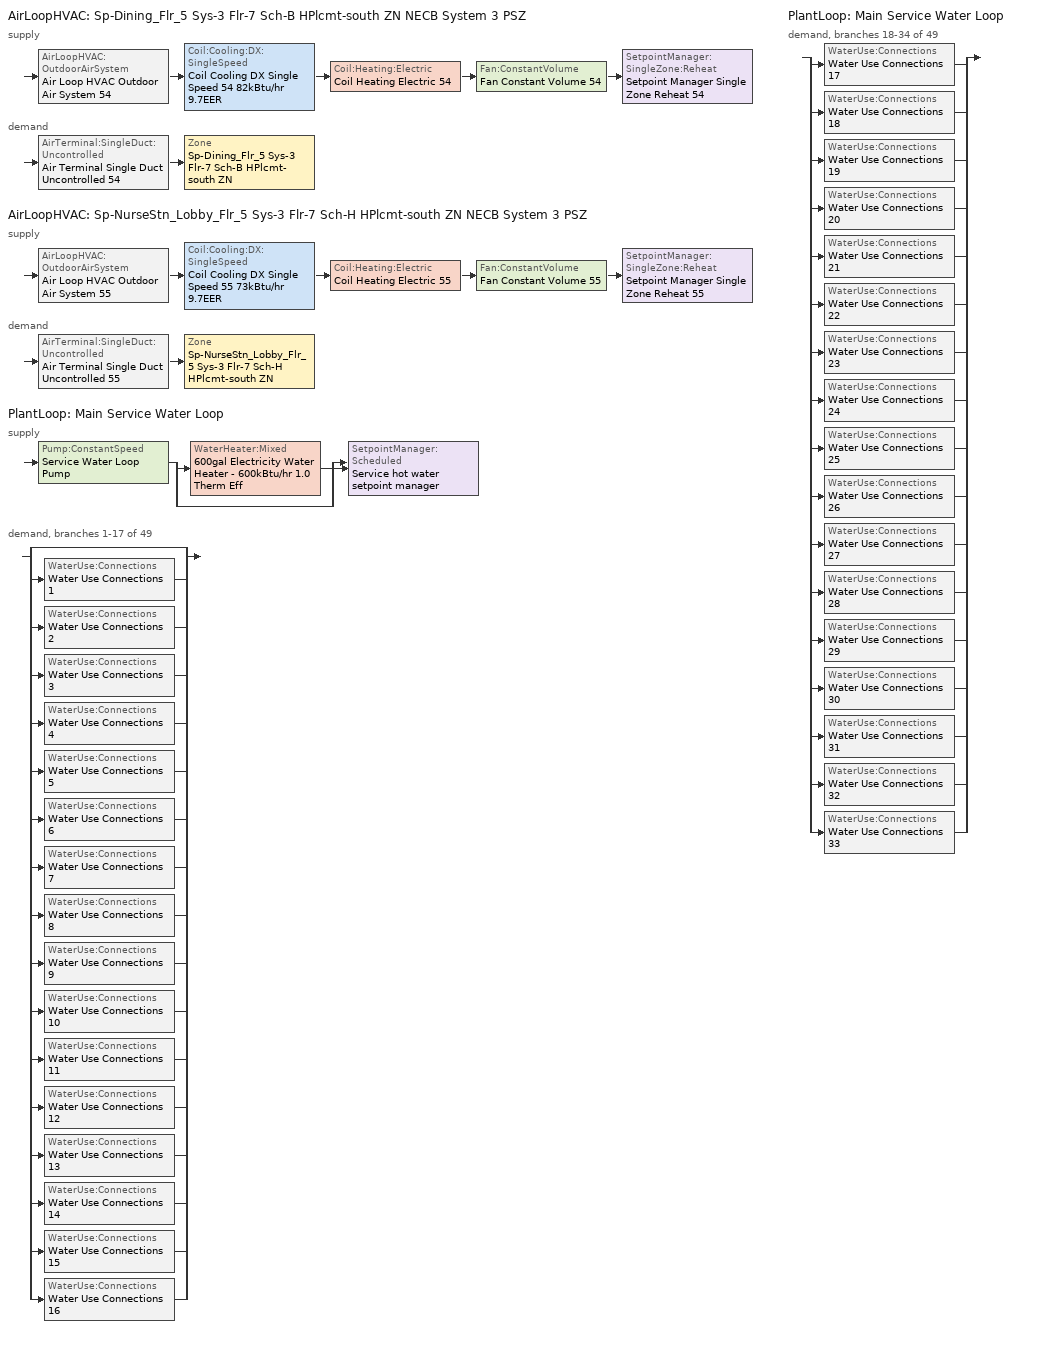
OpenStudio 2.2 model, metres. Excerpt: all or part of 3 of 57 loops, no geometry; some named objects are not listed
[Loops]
AirLoopHVAC 'Sp-Dining_Flr_5 Sys-3 Flr-7 Sch-B HPlcmt-south ZN NECB System 3 PSZ'
 supply: AirLoopHVAC:OutdoorAirSystem 'Air Loop HVAC Outdoor Air System 54' > Coil:Cooling:DX:SingleSpeed 'Coil Cooling DX Single Speed 54 82kBtu/hr 9.7EER' > Coil:Heating:Electric 'Coil Heating Electric 54' > Fan:ConstantVolume 'Fan Constant Volume 54' > SetpointManager:SingleZone:Reheat 'Setpoint Manager Single Zone Reheat 54'
 demand: AirTerminal:SingleDuct:Uncontrolled 'Air Terminal Single Duct Uncontrolled 54' > Zone 'Sp-Dining_Flr_5 Sys-3 Flr-7 Sch-B HPlcmt-south ZN'
AirLoopHVAC 'Sp-NurseStn_Lobby_Flr_5 Sys-3 Flr-7 Sch-H HPlcmt-south ZN NECB System 3 PSZ'
 supply: AirLoopHVAC:OutdoorAirSystem 'Air Loop HVAC Outdoor Air System 55' > Coil:Cooling:DX:SingleSpeed 'Coil Cooling DX Single Speed 55 73kBtu/hr 9.7EER' > Coil:Heating:Electric 'Coil Heating Electric 55' > Fan:ConstantVolume 'Fan Constant Volume 55' > SetpointManager:SingleZone:Reheat 'Setpoint Manager Single Zone Reheat 55'
 demand: AirTerminal:SingleDuct:Uncontrolled 'Air Terminal Single Duct Uncontrolled 55' > Zone 'Sp-NurseStn_Lobby_Flr_5 Sys-3 Flr-7 Sch-H HPlcmt-south ZN'
PlantLoop 'Main Service Water Loop'
 supply: Pump:ConstantSpeed 'Service Water Loop Pump' > split
  | WaterHeater:Mixed '600gal Electricity Water Heater - 600kBtu/hr 1.0 Therm Eff'
  | bypass
  join > SetpointManager:Scheduled 'Service hot water setpoint manager'
 demand, branches 1-17 of 49: split
  | bypass
  | WaterUse:Connections 'Water Use Connections 1'
  | WaterUse:Connections 'Water Use Connections 2'
  | WaterUse:Connections 'Water Use Connections 3'
  | WaterUse:Connections 'Water Use Connections 4'
  | WaterUse:Connections 'Water Use Connections 5'
  | WaterUse:Connections 'Water Use Connections 6'
  | WaterUse:Connections 'Water Use Connections 7'
  | WaterUse:Connections 'Water Use Connections 8'
  | WaterUse:Connections 'Water Use Connections 9'
  | WaterUse:Connections 'Water Use Connections 10'
  | WaterUse:Connections 'Water Use Connections 11'
  | WaterUse:Connections 'Water Use Connections 12'
  | WaterUse:Connections 'Water Use Connections 13'
  | WaterUse:Connections 'Water Use Connections 14'
  | WaterUse:Connections 'Water Use Connections 15'
  | WaterUse:Connections 'Water Use Connections 16'
PlantLoop 'Main Service Water Loop'
 demand, branches 18-34 of 49: split
  | WaterUse:Connections 'Water Use Connections 17'
  | WaterUse:Connections 'Water Use Connections 18'
  | WaterUse:Connections 'Water Use Connections 19'
  | WaterUse:Connections 'Water Use Connections 20'
  | WaterUse:Connections 'Water Use Connections 21'
  | WaterUse:Connections 'Water Use Connections 22'
  | WaterUse:Connections 'Water Use Connections 23'
  | WaterUse:Connections 'Water Use Connections 24'
  | WaterUse:Connections 'Water Use Connections 25'
  | WaterUse:Connections 'Water Use Connections 26'
  | WaterUse:Connections 'Water Use Connections 27'
  | WaterUse:Connections 'Water Use Connections 28'
  | WaterUse:Connections 'Water Use Connections 29'
  | WaterUse:Connections 'Water Use Connections 30'
  | WaterUse:Connections 'Water Use Connections 31'
  | WaterUse:Connections 'Water Use Connections 32'
  | WaterUse:Connections 'Water Use Connections 33'
[Sizing:Zone] Zone Cooling Design Supply Air Temperature Input Method=SupplyAirTemperature; Zone Cooling Design Supply Air Temperature {C}=13; Zone Cooling Design Supply Air Temperature Difference {deltaC}=11.11; Zone Heating Design Supply Air Temperature Input Method=SupplyAirTemperature; Zone Heating Design Supply Air Temperature {C}=43; Zone Heating Design Supply Air Temperature Difference {deltaC}=11.11; Zone Cooling Design Supply Air Humidity Ratio {kg-H2O/kg-air}=0.0085; Zone Heating Design Supply Air Humidity Ratio {kg-H2O/kg-air}=0.008; Zone Heating Sizing Factor=1.3; Zone Cooling Sizing Factor=1.1; Cooling Design Air Flow Method=DesignDay; Heating Design Air Flow Method=DesignDay; Account for Dedicated Outdoor Air System=No; Dedicated Outdoor Air System Control Strategy=NeutralSupplyAir; Dedicated Outdoor Air Low Setpoint Temperature for Design {C}=autosize; Dedicated Outdoor Air High Setpoint Temperature for Design {C}=autosize
Sp-Dining_Flr_5 Sys-3 Flr-7 Sch-B HPlcmt-south ZN; Sp-NurseStn_Lobby_Flr_5 Sys-3 Flr-7 Sch-H HPlcmt-south ZN
[Zone equipment]
Sp-Dining_Flr_5 Sys-3 Flr-7 Sch-B HPlcmt-south ZN: Air Terminal Single Duct Uncontrolled 54, Zone HVAC Baseboard Convective Water 54
Sp-NurseStn_Lobby_Flr_5 Sys-3 Flr-7 Sch-H HPlcmt-south ZN: Air Terminal Single Duct Uncontrolled 55, Zone HVAC Baseboard Convective Water 55
[PlantLoop]
Main Service Water Loop: Glycol Concentration=0; Maximum Loop Temperature {C}=60; Minimum Loop Temperature {C}=10; Plant Loop Volume {m3}=Autocalculate; Load Distribution Scheme=Optimal
[Sizing:Plant]
Main Service Water Loop: Loop Type=Heating; Design Loop Exit Temperature {C}=60; Loop Design Temperature Difference {deltaC}=5; Sizing Option=NonCoincident; Zone Timesteps in Averaging Window=1; Coincident Sizing Factor Mode=None
[AirLoopHVAC] Design Supply Air Flow Rate {m3/s}=AutoSize
Name | Availability Schedule | Availability Manager
Sp-Dining_Flr_5 Sys-3 Flr-7 Sch-B HPlcmt-south ZN NECB System 3 PSZ | Sp-Dining_Flr_5 Sys-3 Flr-7 Sch-B HPlcmt-south ZN NECB System 3 PSZ Occ Sch | Availability Manager Night Cycle 9
Sp-NurseStn_Lobby_Flr_5 Sys-3 Flr-7 Sch-H HPlcmt-south ZN NECB System 3 PSZ | Sp-NurseStn_Lobby_Flr_5 Sys-3 Flr-7 Sch-H HPlcmt-south ZN NECB System 3 PSZ Occ Sch | Availability Manager Night Cycle 23
[Sizing:System] Type of Load to Size On=Sensible; Design Outdoor Air Flow Rate {m3/s}=Autosize; Minimum System Air Flow Ratio=1; Preheat Design Temperature {C}=7; Preheat Design Humidity Ratio {kg-H2O/kg-Air}=0.008; Precool Design Temperature {C}=13; Precool Design Humidity Ratio {kg-H2O/kg-Air}=0.008; Central Cooling Design Supply Air Temperature {C}=13; Central Heating Design Supply Air Temperature {C}=43; Sizing Option=NonCoincident; 100% Outdoor Air in Cooling=No; 100% Outdoor Air in Heating=No; Central Cooling Design Supply Air Humidity Ratio {kg-H2O/kg-Air}=0.0085; Central Heating Design Supply Air Humidity Ratio {kg-H2O/kg-Air}=0.008; Cooling Design Air Flow Method=DesignDay; Cooling Design Air Flow Rate {m3/s}=0; Heating Design Air Flow Method=DesignDay; Heating Design Air Flow Rate {m3/s}=0; System Outdoor Air Method=ZoneSum; Zone Maximum Outdoor Air Fraction=1; Cooling Supply Air Flow Rate Per Floor Area {m3/s-m2}=0.00996765; Cooling Fraction of Autosized Cooling Supply Air Flow Rate=1; Cooling Supply Air Flow Rate Per Unit Cooling Capacity {m3/s-W}=3.94755e-05; Heating Supply Air Flow Rate Per Floor Area {m3/s-m2}=0.00996765; Heating Fraction of Autosized Heating Supply Air Flow Rate=1; Heating Fraction of Autosized Cooling Supply Air Flow Rate=1; Heating Supply Air Flow Rate Per Unit Heating Capacity {m3/s-W}=3.15882e-05; Cooling Design Capacity Method=CoolingDesignCapacity; Cooling Design Capacity {W}=autosize; Cooling Design Capacity Per Floor Area {W/m2}=234.7; Fraction of Autosized Cooling Design Capacity=1; Heating Design Capacity Method=HeatingDesignCapacity; Heating Design Capacity {W}=autosize; Heating Design Capacity Per Floor Area {W/m2}=157; Fraction of Autosized Heating Design Capacity=1; Central Cooling Capacity Control Method=OnOff
Sp-Dining_Flr_5 Sys-3 Flr-7 Sch-B HPlcmt-south ZN NECB System 3 PSZ; Sp-NurseStn_Lobby_Flr_5 Sys-3 Flr-7 Sch-H HPlcmt-south ZN NECB System 3 PSZ
[Fan:ConstantVolume] Availability Schedule=Always On Discrete; Fan Efficiency=0.39975; Pressure Rise {Pa}=640; Maximum Flow Rate {m3/s}=AutoSize; Motor Efficiency=0.615
Fan Constant Volume 54; Fan Constant Volume 55
[Coil:Heating:Electric] Availability Schedule=Always On Discrete
Coil Heating Electric 54; Coil Heating Electric 55
[Coil:Cooling:DX:SingleSpeed] Availability Schedule=Always On Discrete; Rated Total Cooling Capacity {W}=autosize; Rated Sensible Heat Ratio=autosize; Rated Air Flow Rate {m3/s}=autosize; Rated Evaporator Fan Power Per Volume Flow Rate {W/(m3/s)}=773.3; Condenser Type=AirCooled; Evaporative Condenser Effectiveness=0; Evaporative Condenser Air Flow Rate {m3/s}=Autosize; Evaporative Condenser Pump Rated Power Consumption {W}=Autosize; Crankcase Heater Capacity {W}=0; Maximum Outdoor Dry-Bulb Temperature for Crankcase Heater Operation {C}=0; Basin Heater Capacity {W/K}=0; Basin Heater Setpoint Temperature {C}=10
Name | Rated COP {W/W} | Total Cooling Capacity Function of Temperature Curve | Total Cooling Capacity Function of Flow Fraction Curve | Energy Input Ratio Function of Temperature Curve | Energy Input Ratio Function of Flow Fraction Curve | Part Load Fraction Correlation Curve
Coil Cooling DX Single Speed 54 82kBtu/hr 9.7EER | 3.34116 | DXCOOL-NECB2011-REF-CAPFT 49 | DXCOOL-NECB2011-REF-CAPFFLOW 49 | DXCOOL-NECB2011-REF-COOLEIRFT 49 | DXCOOL-NECB2011-REF-COOLEIRFFLOW 49 | DXCOOL-NECB2011-REF-COOLPLFFPLR 49
Coil Cooling DX Single Speed 55 73kBtu/hr 9.7EER | 3.33449 | DXCOOL-NECB2011-REF-CAPFT 50 | DXCOOL-NECB2011-REF-CAPFFLOW 50 | DXCOOL-NECB2011-REF-COOLEIRFT 50 | DXCOOL-NECB2011-REF-COOLEIRFFLOW 50 | DXCOOL-NECB2011-REF-COOLPLFFPLR 50
[Controller:OutdoorAir] Minimum Outdoor Air Flow Rate {m3/s}=0; Maximum Outdoor Air Flow Rate {m3/s}=Autosize; Economizer Control Type=DifferentialEnthalpy; Economizer Control Action Type=ModulateFlow; Lockout Type=NoLockout; Minimum Limit Type=FixedMinimum; High Humidity Control=No; Heat Recovery Bypass Control Type=BypassWhenWithinEconomizerLimits
Name | Minimum Outdoor Air Schedule | Controller Mechanical Ventilation
Controller Outdoor Air 54 | Sp-Dining_Flr_5 Sys-3 Flr-7 Sch-B HPlcmt-south ZN NECB System 3 PSZ Occ Sch | Controller Mechanical Ventilation 54
Controller Outdoor Air 55 | Sp-NurseStn_Lobby_Flr_5 Sys-3 Flr-7 Sch-H HPlcmt-south ZN NECB System 3 PSZ Occ Sch | Controller Mechanical Ventilation 55
[Controller:MechanicalVentilation] Availability Schedule=Always On Discrete; System Outdoor Air Method=ZoneSum
Controller Mechanical Ventilation 54; Controller Mechanical Ventilation 55
[AirLoopHVAC:OutdoorAirSystem]
Name | Controller
Air Loop HVAC Outdoor Air System 54 | Controller Outdoor Air 54
Air Loop HVAC Outdoor Air System 55 | Controller Outdoor Air 55
[SetpointManager:SingleZone:Reheat] Minimum Supply Air Temperature {C}=13; Maximum Supply Air Temperature {C}=43
Name | Control Zone
Setpoint Manager Single Zone Reheat 54 | Sp-Dining_Flr_5 Sys-3 Flr-7 Sch-B HPlcmt-south ZN
Setpoint Manager Single Zone Reheat 55 | Sp-NurseStn_Lobby_Flr_5 Sys-3 Flr-7 Sch-H HPlcmt-south ZN
[AirTerminal:SingleDuct:Uncontrolled] Availability Schedule=Always On Discrete; Maximum Air Flow Rate {m3/s}=AutoSize
Air Terminal Single Duct Uncontrolled 54; Air Terminal Single Duct Uncontrolled 55
[SetpointManager:Scheduled]
Service hot water setpoint manager: Control Variable=Temperature; Schedule=Service Water Loop Temp - 140F
[Pump:ConstantSpeed]
Service Water Loop Pump: Rated Flow Rate {m3/s}=autosize; Rated Pump Head {Pa}=29891; Rated Power Consumption {W}=autosize; Motor Efficiency=0.7; Fraction of Motor Inefficiencies to Fluid Stream=0; Pump Control Type=Intermittent
[WaterHeater:Mixed]
600gal Electricity Water Heater - 600kBtu/hr 1.0 Therm Eff: Tank Volume {m3}=2.27125; Setpoint Temperature Schedule=Service Water Loop Temp - 140F; Deadband Temperature Difference {deltaC}=2; Maximum Temperature Limit {C}=82.2222; Heater Control Type=Cycle; Heater Maximum Capacity {W}=175843; Heater Fuel Type=Electricity; Heater Thermal Efficiency=1; Off Cycle Parasitic Fuel Consumption Rate {W}=19.9992; Off Cycle Parasitic Fuel Type=Electricity; Off Cycle Parasitic Heat Fraction to Tank=0.8; On Cycle Parasitic Fuel Consumption Rate {W}=19.9992; On Cycle Parasitic Fuel Type=Electricity; On Cycle Parasitic Heat Fraction to Tank=0; Ambient Temperature Indicator=Schedule; Ambient Temperature Schedule=Water Heater Ambient Temp Schedule - 70F; Off Cycle Loss Coefficient to Ambient Temperature {W/K}=6.61159; On Cycle Loss Coefficient to Ambient Temperature {W/K}=6.61159; Use Side Effectiveness=1; Source Side Effectiveness=1; Use Side Design Flow Rate {m3/s}=autosize; Source Side Design Flow Rate {m3/s}=autosize; Indirect Water Heating Recovery Time {hr}=1.5
[WaterUse:Connections]
Name | Water Use Equipment Name 1
Water Use Connections 1 | Dining_flr_5 Service Water Use 0.05gal/min
Water Use Connections 2 | Kitchen_flr_5 Service Water Use 0.08gal/min
Water Use Connections 3 | Er_exam1_mult4_flr_1 Service Water Use 0.02gal/min
Water Use Connections 4 | Er_exam3_mult4_flr_1 Service Water Use 0.02gal/min
Water Use Connections 5 | Er_trauma1_flr_1 Service Water Use 0.02gal/min
Water Use Connections 6 | Er_trauma2_flr_1 Service Water Use 0.02gal/min
Water Use Connections 7 | Er_triage_mult4_flr_1 Service Water Use 0.02gal/min
Water Use Connections 8 | Er_nursestn_lobby_flr_1 Service Water Use 0.24gal/min
Water Use Connections 9 | Icu_nursestn_lobby_flr_2 Service Water Use 0.13gal/min
Water Use Connections 10 | Nursestn_lobby_flr_3 Service Water Use 0.04gal/min
Water Use Connections 11 | Nursestn_lobby_flr_4 Service Water Use 0.17gal/min
Water Use Connections 12 | Nursestn_lobby_flr_5 Service Water Use 0.13gal/min
Water Use Connections 13 | Or_nursestn_lobby_flr_2 Service Water Use 0.01gal/min
Water Use Connections 14 | Or1_flr_2 Service Water Use 0.05gal/min
Water Use Connections 15 | Or2_mult5_flr_2 Service Water Use 0.02gal/min
Water Use Connections 16 | Or3_flr_2 Service Water Use 0.02gal/min
Water Use Connections 17 | Or4_flr_2 Service Water Use 0.29gal/min
Water Use Connections 18 | Ic_patroom1_mult5_flr_2 Service Water Use 0.01gal/min
Water Use Connections 19 | Ic_patroom2_flr_2 Service Water Use 0.01gal/min
Water Use Connections 20 | Ic_patroom3_mult6_flr_2 Service Water Use 0.01gal/min
Water Use Connections 21 | Patroom1_mult10_flr_3 Service Water Use 0.01gal/min
Water Use Connections 22 | Patroom1_mult10_flr_4 Service Water Use 0.01gal/min
Water Use Connections 23 | Patroom2_flr_3 Service Water Use 0.01gal/min
Water Use Connections 24 | Patroom2_flr_4 Service Water Use 0.01gal/min
Water Use Connections 25 | Patroom3_mult10_flr_3 Service Water Use 0.01gal/min
Water Use Connections 26 | Patroom3_mult10_flr_4 Service Water Use 0.01gal/min
Water Use Connections 27 | Patroom4_flr_3 Service Water Use 0.01gal/min
Water Use Connections 28 | Patroom4_flr_4 Service Water Use 0.01gal/min
Water Use Connections 29 | Patroom5_mult10_flr_3 Service Water Use 0.01gal/min
Water Use Connections 30 | Patroom5_mult10_flr_4 Service Water Use 0.01gal/min
Water Use Connections 31 | Patroom6_flr_3 Service Water Use 0.01gal/min
Water Use Connections 32 | Patroom6_flr_4 Service Water Use 0.01gal/min
Water Use Connections 33 | Patroom7_mult10_flr_3 Service Water Use 0.01gal/min
[WaterUse:Equipment:Definition]
Name | Peak Flow Rate {m3/s} | Target Temperature Schedule | Sensible Fraction Schedule | Latent Fraction Schedule
Dining_flr_5 Service Water Use Def 0.05gal/min | 3.06634e-06 | Schedule Ruleset 5 | Schedule Ruleset 3 | Schedule Ruleset 4
Kitchen_flr_5 Service Water Use Def 0.08gal/min | 5.09332e-06 | Schedule Ruleset 8 | Schedule Ruleset 6 | Schedule Ruleset 7
Er_exam1_mult4_flr_1 Service Water Use Def 0.02gal/min | 1.34933e-06 | Schedule Ruleset 11 | Schedule Ruleset 9 | Schedule Ruleset 10
Er_exam3_mult4_flr_1 Service Water Use Def 0.02gal/min | 1.34933e-06 | Schedule Ruleset 14 | Schedule Ruleset 12 | Schedule Ruleset 13
Er_trauma1_flr_1 Service Water Use Def 0.02gal/min | 1.34933e-06 | Schedule Ruleset 17 | Schedule Ruleset 15 | Schedule Ruleset 16
Er_trauma2_flr_1 Service Water Use Def 0.02gal/min | 1.34933e-06 | Schedule Ruleset 20 | Schedule Ruleset 18 | Schedule Ruleset 19
Er_triage_mult4_flr_1 Service Water Use Def 0.02gal/min | 1.34933e-06 | Schedule Ruleset 23 | Schedule Ruleset 21 | Schedule Ruleset 22
Er_nursestn_lobby_flr_1 Service Water Use Def 0.24gal/min | 1.50038e-05 | Schedule Ruleset 26 | Schedule Ruleset 24 | Schedule Ruleset 25
Icu_nursestn_lobby_flr_2 Service Water Use Def 0.13gal/min | 8.12072e-06 | Schedule Ruleset 29 | Schedule Ruleset 27 | Schedule Ruleset 28
Nursestn_lobby_flr_3 Service Water Use Def 0.04gal/min | 2.36902e-06 | Schedule Ruleset 32 | Schedule Ruleset 30 | Schedule Ruleset 31
Nursestn_lobby_flr_4 Service Water Use Def 0.17gal/min | 1.0999e-05 | Schedule Ruleset 35 | Schedule Ruleset 33 | Schedule Ruleset 34
Nursestn_lobby_flr_5 Service Water Use Def 0.13gal/min | 7.95313e-06 | Schedule Ruleset 38 | Schedule Ruleset 36 | Schedule Ruleset 37
Or_nursestn_lobby_flr_2 Service Water Use Def 0.01gal/min | 3.38431e-07 | Schedule Ruleset 41 | Schedule Ruleset 39 | Schedule Ruleset 40
Or1_flr_2 Service Water Use Def 0.05gal/min | 3.37552e-06 | Schedule Ruleset 44 | Schedule Ruleset 42 | Schedule Ruleset 43
Or2_mult5_flr_2 Service Water Use Def 0.02gal/min | 1.50023e-06 | Schedule Ruleset 47 | Schedule Ruleset 45 | Schedule Ruleset 46
Or3_flr_2 Service Water Use Def 0.02gal/min | 1.12517e-06 | Schedule Ruleset 50 | Schedule Ruleset 48 | Schedule Ruleset 49
Or4_flr_2 Service Water Use Def 0.29gal/min | 1.80028e-05 | Schedule Ruleset 53 | Schedule Ruleset 51 | Schedule Ruleset 52
Ic_patroom1_mult5_flr_2 Service Water Use Def 0.01gal/min | 5.05999e-07 | Schedule Ruleset 56 | Schedule Ruleset 54 | Schedule Ruleset 55
Ic_patroom2_flr_2 Service Water Use Def 0.01gal/min | 6.74665e-07 | Schedule Ruleset 59 | Schedule Ruleset 57 | Schedule Ruleset 58
Ic_patroom3_mult6_flr_2 Service Water Use Def 0.01gal/min | 5.05999e-07 | Schedule Ruleset 62 | Schedule Ruleset 60 | Schedule Ruleset 61
Patroom1_mult10_flr_3 Service Water Use Def 0.01gal/min | 5.05999e-07 | Schedule Ruleset 65 | Schedule Ruleset 63 | Schedule Ruleset 64
Patroom1_mult10_flr_4 Service Water Use Def 0.01gal/min | 5.05999e-07 | Schedule Ruleset 68 | Schedule Ruleset 66 | Schedule Ruleset 67
Patroom2_flr_3 Service Water Use Def 0.01gal/min | 8.43331e-07 | Schedule Ruleset 71 | Schedule Ruleset 69 | Schedule Ruleset 70
Patroom2_flr_4 Service Water Use Def 0.01gal/min | 8.43331e-07 | Schedule Ruleset 74 | Schedule Ruleset 72 | Schedule Ruleset 73
Patroom3_mult10_flr_3 Service Water Use Def 0.01gal/min | 4.89176e-07 | Schedule Ruleset 77 | Schedule Ruleset 75 | Schedule Ruleset 76
Patroom3_mult10_flr_4 Service Water Use Def 0.01gal/min | 4.89176e-07 | Schedule Ruleset 80 | Schedule Ruleset 78 | Schedule Ruleset 79
Patroom4_flr_3 Service Water Use Def 0.01gal/min | 8.43331e-07 | Schedule Ruleset 83 | Schedule Ruleset 81 | Schedule Ruleset 82
Patroom4_flr_4 Service Water Use Def 0.01gal/min | 8.43331e-07 | Schedule Ruleset 86 | Schedule Ruleset 84 | Schedule Ruleset 85
Patroom5_mult10_flr_3 Service Water Use Def 0.01gal/min | 5.05999e-07 | Schedule Ruleset 89 | Schedule Ruleset 87 | Schedule Ruleset 88
Patroom5_mult10_flr_4 Service Water Use Def 0.01gal/min | 5.05999e-07 | Schedule Ruleset 92 | Schedule Ruleset 90 | Schedule Ruleset 91
Patroom6_flr_3 Service Water Use Def 0.01gal/min | 6.74665e-07 | Schedule Ruleset 95 | Schedule Ruleset 93 | Schedule Ruleset 94
Patroom6_flr_4 Service Water Use Def 0.01gal/min | 6.74665e-07 | Schedule Ruleset 98 | Schedule Ruleset 96 | Schedule Ruleset 97
Patroom7_mult10_flr_3 Service Water Use Def 0.01gal/min | 4.89176e-07 | Schedule Ruleset 101 | Schedule Ruleset 99 | Schedule Ruleset 100
[WaterUse:Equipment]
Name | Water Use Equipment Definition | Space | Flow Rate Fraction Schedule
Dining_flr_5 Service Water Use 0.05gal/min | Dining_flr_5 Service Water Use Def 0.05gal/min | Dining_Flr_5 | NECB-B-Service Water Heating
Kitchen_flr_5 Service Water Use 0.08gal/min | Kitchen_flr_5 Service Water Use Def 0.08gal/min | Kitchen_Flr_5 | NECB-B-Service Water Heating
Er_exam1_mult4_flr_1 Service Water Use 0.02gal/min | Er_exam1_mult4_flr_1 Service Water Use Def 0.02gal/min | ER_Exam1_Mult4_Flr_1 | NECB-H-Service Water Heating
Er_exam3_mult4_flr_1 Service Water Use 0.02gal/min | Er_exam3_mult4_flr_1 Service Water Use Def 0.02gal/min | ER_Exam3_Mult4_Flr_1 | NECB-H-Service Water Heating
Er_trauma1_flr_1 Service Water Use 0.02gal/min | Er_trauma1_flr_1 Service Water Use Def 0.02gal/min | ER_Trauma1_Flr_1 | NECB-H-Service Water Heating
Er_trauma2_flr_1 Service Water Use 0.02gal/min | Er_trauma2_flr_1 Service Water Use Def 0.02gal/min | ER_Trauma2_Flr_1 | NECB-H-Service Water Heating
Er_triage_mult4_flr_1 Service Water Use 0.02gal/min | Er_triage_mult4_flr_1 Service Water Use Def 0.02gal/min | ER_Triage_Mult4_Flr_1 | NECB-H-Service Water Heating
Er_nursestn_lobby_flr_1 Service Water Use 0.24gal/min | Er_nursestn_lobby_flr_1 Service Water Use Def 0.24gal/min | ER_NurseStn_Lobby_Flr_1 | NECB-H-Service Water Heating
Icu_nursestn_lobby_flr_2 Service Water Use 0.13gal/min | Icu_nursestn_lobby_flr_2 Service Water Use Def 0.13gal/min | ICU_NurseStn_Lobby_Flr_2 | NECB-H-Service Water Heating
Nursestn_lobby_flr_3 Service Water Use 0.04gal/min | Nursestn_lobby_flr_3 Service Water Use Def 0.04gal/min | NurseStn_Lobby_Flr_3 | NECB-H-Service Water Heating
Nursestn_lobby_flr_4 Service Water Use 0.17gal/min | Nursestn_lobby_flr_4 Service Water Use Def 0.17gal/min | NurseStn_Lobby_Flr_4 | NECB-H-Service Water Heating
Nursestn_lobby_flr_5 Service Water Use 0.13gal/min | Nursestn_lobby_flr_5 Service Water Use Def 0.13gal/min | NurseStn_Lobby_Flr_5 | NECB-H-Service Water Heating
Or_nursestn_lobby_flr_2 Service Water Use 0.01gal/min | Or_nursestn_lobby_flr_2 Service Water Use Def 0.01gal/min | OR_NurseStn_Lobby_Flr_2 | NECB-H-Service Water Heating
Or1_flr_2 Service Water Use 0.05gal/min | Or1_flr_2 Service Water Use Def 0.05gal/min | OR1_Flr_2 | NECB-H-Service Water Heating
Or2_mult5_flr_2 Service Water Use 0.02gal/min | Or2_mult5_flr_2 Service Water Use Def 0.02gal/min | OR2_Mult5_Flr_2 | NECB-H-Service Water Heating
Or3_flr_2 Service Water Use 0.02gal/min | Or3_flr_2 Service Water Use Def 0.02gal/min | OR3_Flr_2 | NECB-H-Service Water Heating
Or4_flr_2 Service Water Use 0.29gal/min | Or4_flr_2 Service Water Use Def 0.29gal/min | OR4_Flr_2 | NECB-H-Service Water Heating
Ic_patroom1_mult5_flr_2 Service Water Use 0.01gal/min | Ic_patroom1_mult5_flr_2 Service Water Use Def 0.01gal/min | IC_PatRoom1_Mult5_Flr_2 | NECB-H-Service Water Heating
Ic_patroom2_flr_2 Service Water Use 0.01gal/min | Ic_patroom2_flr_2 Service Water Use Def 0.01gal/min | IC_PatRoom2_Flr_2 | NECB-H-Service Water Heating
Ic_patroom3_mult6_flr_2 Service Water Use 0.01gal/min | Ic_patroom3_mult6_flr_2 Service Water Use Def 0.01gal/min | IC_PatRoom3_Mult6_Flr_2 | NECB-H-Service Water Heating
Patroom1_mult10_flr_3 Service Water Use 0.01gal/min | Patroom1_mult10_flr_3 Service Water Use Def 0.01gal/min | PatRoom1_Mult10_Flr_3 | NECB-H-Service Water Heating
Patroom1_mult10_flr_4 Service Water Use 0.01gal/min | Patroom1_mult10_flr_4 Service Water Use Def 0.01gal/min | PatRoom1_Mult10_Flr_4 | NECB-H-Service Water Heating
Patroom2_flr_3 Service Water Use 0.01gal/min | Patroom2_flr_3 Service Water Use Def 0.01gal/min | PatRoom2_Flr_3 | NECB-H-Service Water Heating
Patroom2_flr_4 Service Water Use 0.01gal/min | Patroom2_flr_4 Service Water Use Def 0.01gal/min | PatRoom2_Flr_4 | NECB-H-Service Water Heating
Patroom3_mult10_flr_3 Service Water Use 0.01gal/min | Patroom3_mult10_flr_3 Service Water Use Def 0.01gal/min | PatRoom3_Mult10_Flr_3 | NECB-H-Service Water Heating
Patroom3_mult10_flr_4 Service Water Use 0.01gal/min | Patroom3_mult10_flr_4 Service Water Use Def 0.01gal/min | PatRoom3_Mult10_Flr_4 | NECB-H-Service Water Heating
Patroom4_flr_3 Service Water Use 0.01gal/min | Patroom4_flr_3 Service Water Use Def 0.01gal/min | PatRoom4_Flr_3 | NECB-H-Service Water Heating
Patroom4_flr_4 Service Water Use 0.01gal/min | Patroom4_flr_4 Service Water Use Def 0.01gal/min | PatRoom4_Flr_4 | NECB-H-Service Water Heating
Patroom5_mult10_flr_3 Service Water Use 0.01gal/min | Patroom5_mult10_flr_3 Service Water Use Def 0.01gal/min | PatRoom5_Mult10_Flr_3 | NECB-H-Service Water Heating
Patroom5_mult10_flr_4 Service Water Use 0.01gal/min | Patroom5_mult10_flr_4 Service Water Use Def 0.01gal/min | PatRoom5_Mult10_Flr_4 | NECB-H-Service Water Heating
Patroom6_flr_3 Service Water Use 0.01gal/min | Patroom6_flr_3 Service Water Use Def 0.01gal/min | PatRoom6_Flr_3 | NECB-H-Service Water Heating
Patroom6_flr_4 Service Water Use 0.01gal/min | Patroom6_flr_4 Service Water Use Def 0.01gal/min | PatRoom6_Flr_4 | NECB-H-Service Water Heating
Patroom7_mult10_flr_3 Service Water Use 0.01gal/min | Patroom7_mult10_flr_3 Service Water Use Def 0.01gal/min | PatRoom7_Mult10_Flr_3 | NECB-H-Service Water Heating
[AvailabilityManager:NightCycle] Control Type=CycleOnAny; Thermostat Tolerance {deltaC}=1; Cycling Run Time {s}=3600
Availability Manager Night Cycle 9; Availability Manager Night Cycle 23
[Schedule:Ruleset]
Service Water Loop Temp - 140F: Default Day Schedule=Service Water Loop Temp - 140F Default
Water Heater Ambient Temp Schedule - 70F: Default Day Schedule=Water Heater Ambient Temp Schedule - 70F Default
Schedule Ruleset 3: Default Day Schedule=Schedule Day 5
Schedule Ruleset 4: Default Day Schedule=Schedule Day 6
Schedule Ruleset 5: Default Day Schedule=Schedule Day 7
NECB-B-Service Water Heating: Default Day Schedule=NECB-B-Service Water Heating Default
Schedule Ruleset 6: Default Day Schedule=Schedule Day 8
Schedule Ruleset 7: Default Day Schedule=Schedule Day 9
Schedule Ruleset 8: Default Day Schedule=Schedule Day 10
Schedule Ruleset 9: Default Day Schedule=Schedule Day 11
Schedule Ruleset 10: Default Day Schedule=Schedule Day 12
Schedule Ruleset 11: Default Day Schedule=Schedule Day 13
NECB-H-Service Water Heating: Default Day Schedule=NECB-H-Service Water Heating Default
Schedule Ruleset 12: Default Day Schedule=Schedule Day 14
Schedule Ruleset 13: Default Day Schedule=Schedule Day 15
Schedule Ruleset 14: Default Day Schedule=Schedule Day 16
Schedule Ruleset 15: Default Day Schedule=Schedule Day 17
Schedule Ruleset 16: Default Day Schedule=Schedule Day 18
Schedule Ruleset 17: Default Day Schedule=Schedule Day 19
Schedule Ruleset 18: Default Day Schedule=Schedule Day 20
Schedule Ruleset 19: Default Day Schedule=Schedule Day 21
Schedule Ruleset 20: Default Day Schedule=Schedule Day 22
Schedule Ruleset 21: Default Day Schedule=Schedule Day 23
Schedule Ruleset 22: Default Day Schedule=Schedule Day 24
Schedule Ruleset 23: Default Day Schedule=Schedule Day 25
Schedule Ruleset 24: Default Day Schedule=Schedule Day 26
Schedule Ruleset 25: Default Day Schedule=Schedule Day 27
Schedule Ruleset 26: Default Day Schedule=Schedule Day 28
Schedule Ruleset 27: Default Day Schedule=Schedule Day 29
Schedule Ruleset 28: Default Day Schedule=Schedule Day 30
Schedule Ruleset 29: Default Day Schedule=Schedule Day 31
Schedule Ruleset 30: Default Day Schedule=Schedule Day 32
Schedule Ruleset 31: Default Day Schedule=Schedule Day 33
Schedule Ruleset 32: Default Day Schedule=Schedule Day 34
Schedule Ruleset 33: Default Day Schedule=Schedule Day 35
Schedule Ruleset 34: Default Day Schedule=Schedule Day 36
Schedule Ruleset 35: Default Day Schedule=Schedule Day 37
Schedule Ruleset 36: Default Day Schedule=Schedule Day 38
Schedule Ruleset 37: Default Day Schedule=Schedule Day 39
Schedule Ruleset 38: Default Day Schedule=Schedule Day 40
Schedule Ruleset 39: Default Day Schedule=Schedule Day 41
Schedule Ruleset 40: Default Day Schedule=Schedule Day 42
Schedule Ruleset 41: Default Day Schedule=Schedule Day 43
Schedule Ruleset 42: Default Day Schedule=Schedule Day 44
Schedule Ruleset 43: Default Day Schedule=Schedule Day 45
Schedule Ruleset 44: Default Day Schedule=Schedule Day 46
Schedule Ruleset 45: Default Day Schedule=Schedule Day 47
Schedule Ruleset 46: Default Day Schedule=Schedule Day 48
Schedule Ruleset 47: Default Day Schedule=Schedule Day 49
Schedule Ruleset 48: Default Day Schedule=Schedule Day 50
Schedule Ruleset 49: Default Day Schedule=Schedule Day 51
Schedule Ruleset 50: Default Day Schedule=Schedule Day 52
Schedule Ruleset 51: Default Day Schedule=Schedule Day 53
Schedule Ruleset 52: Default Day Schedule=Schedule Day 54
Schedule Ruleset 53: Default Day Schedule=Schedule Day 55
Schedule Ruleset 54: Default Day Schedule=Schedule Day 56
Schedule Ruleset 55: Default Day Schedule=Schedule Day 57
Schedule Ruleset 56: Default Day Schedule=Schedule Day 58
Schedule Ruleset 57: Default Day Schedule=Schedule Day 59
Schedule Ruleset 58: Default Day Schedule=Schedule Day 60
Schedule Ruleset 59: Default Day Schedule=Schedule Day 61
Schedule Ruleset 60: Default Day Schedule=Schedule Day 62
Schedule Ruleset 61: Default Day Schedule=Schedule Day 63
Schedule Ruleset 62: Default Day Schedule=Schedule Day 64
Schedule Ruleset 63: Default Day Schedule=Schedule Day 65
Schedule Ruleset 64: Default Day Schedule=Schedule Day 66
Schedule Ruleset 65: Default Day Schedule=Schedule Day 67
Schedule Ruleset 66: Default Day Schedule=Schedule Day 68
Schedule Ruleset 67: Default Day Schedule=Schedule Day 69
Schedule Ruleset 68: Default Day Schedule=Schedule Day 70
Schedule Ruleset 69: Default Day Schedule=Schedule Day 71
Schedule Ruleset 70: Default Day Schedule=Schedule Day 72
Schedule Ruleset 71: Default Day Schedule=Schedule Day 73
Schedule Ruleset 72: Default Day Schedule=Schedule Day 74
Schedule Ruleset 73: Default Day Schedule=Schedule Day 75
Schedule Ruleset 74: Default Day Schedule=Schedule Day 76
Schedule Ruleset 75: Default Day Schedule=Schedule Day 77
Schedule Ruleset 76: Default Day Schedule=Schedule Day 78
Schedule Ruleset 77: Default Day Schedule=Schedule Day 79
Schedule Ruleset 78: Default Day Schedule=Schedule Day 80
Schedule Ruleset 79: Default Day Schedule=Schedule Day 81
Schedule Ruleset 80: Default Day Schedule=Schedule Day 82
Schedule Ruleset 81: Default Day Schedule=Schedule Day 83
Schedule Ruleset 82: Default Day Schedule=Schedule Day 84
Schedule Ruleset 83: Default Day Schedule=Schedule Day 85
Schedule Ruleset 84: Default Day Schedule=Schedule Day 86
Schedule Ruleset 85: Default Day Schedule=Schedule Day 87
Schedule Ruleset 86: Default Day Schedule=Schedule Day 88
Schedule Ruleset 87: Default Day Schedule=Schedule Day 89
Schedule Ruleset 88: Default Day Schedule=Schedule Day 90
Schedule Ruleset 89: Default Day Schedule=Schedule Day 91
Schedule Ruleset 90: Default Day Schedule=Schedule Day 92
Schedule Ruleset 91: Default Day Schedule=Schedule Day 93
Schedule Ruleset 92: Default Day Schedule=Schedule Day 94
Schedule Ruleset 93: Default Day Schedule=Schedule Day 95
Schedule Ruleset 94: Default Day Schedule=Schedule Day 96
Schedule Ruleset 95: Default Day Schedule=Schedule Day 97
Schedule Ruleset 96: Default Day Schedule=Schedule Day 98
Schedule Ruleset 97: Default Day Schedule=Schedule Day 99
Schedule Ruleset 98: Default Day Schedule=Schedule Day 100
Schedule Ruleset 99: Default Day Schedule=Schedule Day 101
Schedule Ruleset 100: Default Day Schedule=Schedule Day 102
Schedule Ruleset 101: Default Day Schedule=Schedule Day 103
Sp-Dining_Flr_5 Sys-3 Flr-7 Sch-B HPlcmt-south ZN NECB System 3 PSZ Occ Sch: Default Day Schedule=Sp-Dining_Flr_5 Sys-3 Flr-7 Sch-B HPlcmt-south ZN NECB System 3 PSZ Occ Sch Default; Summer Design Day Schedule=Sp-Dining_Flr_5 Sys-3 Flr-7 Sch-B HPlcmt-south ZN NECB System 3 PSZ Occ Sch Summer Design Day; Winter Design Day Schedule=Sp-Dining_Flr_5 Sys-3 Flr-7 Sch-B HPlcmt-south ZN NECB System 3 PSZ Occ Sch Winter Design Day
Sp-NurseStn_Lobby_Flr_5 Sys-3 Flr-7 Sch-H HPlcmt-south ZN NECB System 3 PSZ Occ Sch: Default Day Schedule=Sp-NurseStn_Lobby_Flr_5 Sys-3 Flr-7 Sch-H HPlcmt-south ZN NECB System 3 PSZ Occ Sch Default; Summer Design Day Schedule=Sp-NurseStn_Lobby_Flr_5 Sys-3 Flr-7 Sch-H HPlcmt-south ZN NECB System 3 PSZ Occ Sch Summer Design Day; Winter Design Day Schedule=Sp-NurseStn_Lobby_Flr_5 Sys-3 Flr-7 Sch-H HPlcmt-south ZN NECB System 3 PSZ Occ Sch Winter Design Day
[Schedule:Day]
Service Water Loop Temp - 140F Default; Schedule Day 7; Schedule Day 10; Schedule Day 13; Schedule Day 16; Schedule Day 19; Schedule Day 22; Schedule Day 25; Schedule Day 28; Schedule Day 31; Schedule Day 34; Schedule Day 37; Schedule Day 40; Schedule Day 43; Schedule Day 46; Schedule Day 49; Schedule Day 52; Schedule Day 55; Schedule Day 58; Schedule Day 61; Schedule Day 64; Schedule Day 67; Schedule Day 70; Schedule Day 73; Schedule Day 76; Schedule Day 79; Schedule Day 82; Schedule Day 85; Schedule Day 88; Schedule Day 91; Schedule Day 94; Schedule Day 97; Schedule Day 100; Schedule Day 103: 24, 0, 60
Water Heater Ambient Temp Schedule - 70F Default: 24, 0, 21.1111
Schedule Day 5; Schedule Day 8; Schedule Day 11; Schedule Day 14; Schedule Day 17; Schedule Day 20; Schedule Day 23; Schedule Day 26; Schedule Day 29; Schedule Day 32; Schedule Day 35; Schedule Day 38; Schedule Day 41; Schedule Day 44; Schedule Day 47; Schedule Day 50; Schedule Day 53; Schedule Day 56; Schedule Day 59; Schedule Day 62; Schedule Day 65; Schedule Day 68; Schedule Day 71; Schedule Day 74; Schedule Day 77; Schedule Day 80; Schedule Day 83; Schedule Day 86; Schedule Day 89; Schedule Day 92; Schedule Day 95; Schedule Day 98; Schedule Day 101: 24, 0, 0.2
Schedule Day 6; Schedule Day 9; Schedule Day 12; Schedule Day 15; Schedule Day 18; Schedule Day 21; Schedule Day 24; Schedule Day 27; Schedule Day 30; Schedule Day 33; Schedule Day 36; Schedule Day 39; Schedule Day 42; Schedule Day 45; Schedule Day 48; Schedule Day 51; Schedule Day 54; Schedule Day 57; Schedule Day 60; Schedule Day 63; Schedule Day 66; Schedule Day 69; Schedule Day 72; Schedule Day 75; Schedule Day 78; Schedule Day 81; Schedule Day 84; Schedule Day 87; Schedule Day 90; Schedule Day 93; Schedule Day 96; Schedule Day 99; Schedule Day 102: 24, 0, 0.05
NECB-B-Service Water Heating Default; NECB-B-Service Water Heating Default|Wkdy Day: 1, 0, 0.6, 2, 0, 0.5, 9, 0, 0.05, 11, 0, 0.7, 12, 0, 0.4, 13, 0, 0.5, 15, 0, 0.6, 16, 0, 0.4, 18, 0, 0.3, 19, 0, 0.4, 20, 0, 0.5, 22, 0, 0.8, 24, 0, 0.9
NECB-B-Service Water Heating Sat Day: 1, 0, 0.7, 2, 0, 0.6, 9, 0, 0.05, 11, 0, 0.7, 12, 0, 0.4, 13, 0, 0.5, 15, 0, 0.6, 16, 0, 0.4, 18, 0, 0.3, 19, 0, 0.4, 20, 0, 0.5, 22, 0, 0.8, 24, 0, 0.9
NECB-B-Service Water Heating Sun|Hol Day: 1, 0, 0.5, 2, 0, 0.6, 9, 0, 0.05, 11, 0, 0.7, 12, 0, 0.4, 13, 0, 0.5, 15, 0, 0.6, 16, 0, 0.4, 18, 0, 0.3, 19, 0, 0.4, 20, 0, 0.5, 22, 0, 0.8, 24, 0, 0.5
NECB-H-Service Water Heating Default; NECB-H-Service Water Heating Default|Wkdy Day; NECB-H-Service Water Heating Sat Day; NECB-H-Service Water Heating Sun|Hol Day: 24, 0, 0.9
Sp-Dining_Flr_5 Sys-3 Flr-7 Sch-B HPlcmt-south ZN NECB System 3 PSZ Occ Sch Default; Sp-Dining_Flr_5 Sys-3 Flr-7 Sch-B HPlcmt-south ZN NECB System 3 PSZ Occ Sch Winter Design Day; Sp-Dining_Flr_5 Sys-3 Flr-7 Sch-B HPlcmt-south ZN NECB System 3 PSZ Occ Sch Summer Design Day; Sp-NurseStn_Lobby_Flr_5 Sys-3 Flr-7 Sch-H HPlcmt-south ZN NECB System 3 PSZ Occ Sch Default; Sp-NurseStn_Lobby_Flr_5 Sys-3 Flr-7 Sch-H HPlcmt-south ZN NECB System 3 PSZ Occ Sch Winter Design Day; Sp-NurseStn_Lobby_Flr_5 Sys-3 Flr-7 Sch-H HPlcmt-south ZN NECB System 3 PSZ Occ Sch Summer Design Day; Sp-NurseStn_Lobby_Flr_5 Sys-3 Flr-7 Sch-H HPlcmt-south ZN NECB System 3 PSZ Occ Sch Monday; Sp-NurseStn_Lobby_Flr_5 Sys-3 Flr-7 Sch-H HPlcmt-south ZN NECB System 3 PSZ Occ Sch Tuesday; Sp-NurseStn_Lobby_Flr_5 Sys-3 Flr-7 Sch-H HPlcmt-south ZN NECB System 3 PSZ Occ Sch Wednesday; Sp-NurseStn_Lobby_Flr_5 Sys-3 Flr-7 Sch-H HPlcmt-south ZN NECB System 3 PSZ Occ Sch Thursday; Sp-NurseStn_Lobby_Flr_5 Sys-3 Flr-7 Sch-H HPlcmt-south ZN NECB System 3 PSZ Occ Sch Friday; Sp-NurseStn_Lobby_Flr_5 Sys-3 Flr-7 Sch-H HPlcmt-south ZN NECB System 3 PSZ Occ Sch Saturday; Sp-NurseStn_Lobby_Flr_5 Sys-3 Flr-7 Sch-H HPlcmt-south ZN NECB System 3 PSZ Occ Sch Sunday: 24, 0, 1
Sp-Dining_Flr_5 Sys-3 Flr-7 Sch-B HPlcmt-south ZN NECB System 3 PSZ Occ Sch Monday; Sp-Dining_Flr_5 Sys-3 Flr-7 Sch-B HPlcmt-south ZN NECB System 3 PSZ Occ Sch Tuesday; Sp-Dining_Flr_5 Sys-3 Flr-7 Sch-B HPlcmt-south ZN NECB System 3 PSZ Occ Sch Wednesday; Sp-Dining_Flr_5 Sys-3 Flr-7 Sch-B HPlcmt-south ZN NECB System 3 PSZ Occ Sch Thursday; Sp-Dining_Flr_5 Sys-3 Flr-7 Sch-B HPlcmt-south ZN NECB System 3 PSZ Occ Sch Friday: 1, 0, 1, 10, 0, 0, 24, 0, 1
Sp-Dining_Flr_5 Sys-3 Flr-7 Sch-B HPlcmt-south ZN NECB System 3 PSZ Occ Sch Saturday: 2, 0, 1, 10, 0, 0, 24, 0, 1
Sp-Dining_Flr_5 Sys-3 Flr-7 Sch-B HPlcmt-south ZN NECB System 3 PSZ Occ Sch Sunday: 1, 0, 0, 2, 0, 1, 11, 0, 0, 23, 0, 1, 24, 0, 0
[Schedule:Rule] Date Specification Type=DateRange; Start Month=1; Start Day=1; End Month=12
Name | Schedule Ruleset | Rule Order | Day Schedule | Apply Monday | Apply Tuesday | Apply Wednesday | Apply Thursday | Apply Friday | End Day | Apply Saturday | Apply Sunday
Schedule Rule 62 | NECB-B-Service Water Heating | 2 | NECB-B-Service Water Heating Default|Wkdy Day | Yes | Yes | Yes | Yes | Yes | 31
Schedule Rule 63 | NECB-B-Service Water Heating | 1 | NECB-B-Service Water Heating Sat Day |  |  |  |  |  | 31 | Yes
Schedule Rule 64 | NECB-B-Service Water Heating | 0 | NECB-B-Service Water Heating Sun|Hol Day |  |  |  |  |  | 31 |  | Yes
Schedule Rule 65 | NECB-H-Service Water Heating | 2 | NECB-H-Service Water Heating Default|Wkdy Day | Yes | Yes | Yes | Yes | Yes | 31
Schedule Rule 66 | NECB-H-Service Water Heating | 1 | NECB-H-Service Water Heating Sat Day |  |  |  |  |  | 31 | Yes
Schedule Rule 67 | NECB-H-Service Water Heating | 0 | NECB-H-Service Water Heating Sun|Hol Day |  |  |  |  |  | 31 |  | Yes
Sp-Dining_Flr_5 Sys-3 Flr-7 Sch-B HPlcmt-south ZN NECB System 3 PSZ Occ Sch Monday Rule | Sp-Dining_Flr_5 Sys-3 Flr-7 Sch-B HPlcmt-south ZN NECB System 3 PSZ Occ Sch | 6 | Sp-Dining_Flr_5 Sys-3 Flr-7 Sch-B HPlcmt-south ZN NECB System 3 PSZ Occ Sch Monday | Yes |  |  |  |  | 25
Sp-Dining_Flr_5 Sys-3 Flr-7 Sch-B HPlcmt-south ZN NECB System 3 PSZ Occ Sch Tuesday Rule | Sp-Dining_Flr_5 Sys-3 Flr-7 Sch-B HPlcmt-south ZN NECB System 3 PSZ Occ Sch | 5 | Sp-Dining_Flr_5 Sys-3 Flr-7 Sch-B HPlcmt-south ZN NECB System 3 PSZ Occ Sch Tuesday |  | Yes |  |  |  | 26
Sp-Dining_Flr_5 Sys-3 Flr-7 Sch-B HPlcmt-south ZN NECB System 3 PSZ Occ Sch Wednesday Rule | Sp-Dining_Flr_5 Sys-3 Flr-7 Sch-B HPlcmt-south ZN NECB System 3 PSZ Occ Sch | 4 | Sp-Dining_Flr_5 Sys-3 Flr-7 Sch-B HPlcmt-south ZN NECB System 3 PSZ Occ Sch Wednesday |  |  | Yes |  |  | 27
Sp-Dining_Flr_5 Sys-3 Flr-7 Sch-B HPlcmt-south ZN NECB System 3 PSZ Occ Sch Thursday Rule | Sp-Dining_Flr_5 Sys-3 Flr-7 Sch-B HPlcmt-south ZN NECB System 3 PSZ Occ Sch | 3 | Sp-Dining_Flr_5 Sys-3 Flr-7 Sch-B HPlcmt-south ZN NECB System 3 PSZ Occ Sch Thursday |  |  |  | Yes |  | 28
Sp-Dining_Flr_5 Sys-3 Flr-7 Sch-B HPlcmt-south ZN NECB System 3 PSZ Occ Sch Friday Rule | Sp-Dining_Flr_5 Sys-3 Flr-7 Sch-B HPlcmt-south ZN NECB System 3 PSZ Occ Sch | 2 | Sp-Dining_Flr_5 Sys-3 Flr-7 Sch-B HPlcmt-south ZN NECB System 3 PSZ Occ Sch Friday |  |  |  |  | Yes | 29
Sp-Dining_Flr_5 Sys-3 Flr-7 Sch-B HPlcmt-south ZN NECB System 3 PSZ Occ Sch Saturday Rule | Sp-Dining_Flr_5 Sys-3 Flr-7 Sch-B HPlcmt-south ZN NECB System 3 PSZ Occ Sch | 1 | Sp-Dining_Flr_5 Sys-3 Flr-7 Sch-B HPlcmt-south ZN NECB System 3 PSZ Occ Sch Saturday |  |  |  |  |  | 30 | Yes
Sp-Dining_Flr_5 Sys-3 Flr-7 Sch-B HPlcmt-south ZN NECB System 3 PSZ Occ Sch Sunday Rule | Sp-Dining_Flr_5 Sys-3 Flr-7 Sch-B HPlcmt-south ZN NECB System 3 PSZ Occ Sch | 0 | Sp-Dining_Flr_5 Sys-3 Flr-7 Sch-B HPlcmt-south ZN NECB System 3 PSZ Occ Sch Sunday |  |  |  |  |  | 31 |  | Yes
Sp-NurseStn_Lobby_Flr_5 Sys-3 Flr-7 Sch-H HPlcmt-south ZN NECB System 3 PSZ Occ Sch Monday Rule | Sp-NurseStn_Lobby_Flr_5 Sys-3 Flr-7 Sch-H HPlcmt-south ZN NECB System 3 PSZ Occ Sch | 6 | Sp-NurseStn_Lobby_Flr_5 Sys-3 Flr-7 Sch-H HPlcmt-south ZN NECB System 3 PSZ Occ Sch Monday | Yes |  |  |  |  | 25
Sp-NurseStn_Lobby_Flr_5 Sys-3 Flr-7 Sch-H HPlcmt-south ZN NECB System 3 PSZ Occ Sch Tuesday Rule | Sp-NurseStn_Lobby_Flr_5 Sys-3 Flr-7 Sch-H HPlcmt-south ZN NECB System 3 PSZ Occ Sch | 5 | Sp-NurseStn_Lobby_Flr_5 Sys-3 Flr-7 Sch-H HPlcmt-south ZN NECB System 3 PSZ Occ Sch Tuesday |  | Yes |  |  |  | 26
Sp-NurseStn_Lobby_Flr_5 Sys-3 Flr-7 Sch-H HPlcmt-south ZN NECB System 3 PSZ Occ Sch Wednesday Rule | Sp-NurseStn_Lobby_Flr_5 Sys-3 Flr-7 Sch-H HPlcmt-south ZN NECB System 3 PSZ Occ Sch | 4 | Sp-NurseStn_Lobby_Flr_5 Sys-3 Flr-7 Sch-H HPlcmt-south ZN NECB System 3 PSZ Occ Sch Wednesday |  |  | Yes |  |  | 27
Sp-NurseStn_Lobby_Flr_5 Sys-3 Flr-7 Sch-H HPlcmt-south ZN NECB System 3 PSZ Occ Sch Thursday Rule | Sp-NurseStn_Lobby_Flr_5 Sys-3 Flr-7 Sch-H HPlcmt-south ZN NECB System 3 PSZ Occ Sch | 3 | Sp-NurseStn_Lobby_Flr_5 Sys-3 Flr-7 Sch-H HPlcmt-south ZN NECB System 3 PSZ Occ Sch Thursday |  |  |  | Yes |  | 28
Sp-NurseStn_Lobby_Flr_5 Sys-3 Flr-7 Sch-H HPlcmt-south ZN NECB System 3 PSZ Occ Sch Friday Rule | Sp-NurseStn_Lobby_Flr_5 Sys-3 Flr-7 Sch-H HPlcmt-south ZN NECB System 3 PSZ Occ Sch | 2 | Sp-NurseStn_Lobby_Flr_5 Sys-3 Flr-7 Sch-H HPlcmt-south ZN NECB System 3 PSZ Occ Sch Friday |  |  |  |  | Yes | 29
Sp-NurseStn_Lobby_Flr_5 Sys-3 Flr-7 Sch-H HPlcmt-south ZN NECB System 3 PSZ Occ Sch Saturday Rule | Sp-NurseStn_Lobby_Flr_5 Sys-3 Flr-7 Sch-H HPlcmt-south ZN NECB System 3 PSZ Occ Sch | 1 | Sp-NurseStn_Lobby_Flr_5 Sys-3 Flr-7 Sch-H HPlcmt-south ZN NECB System 3 PSZ Occ Sch Saturday |  |  |  |  |  | 30 | Yes
Sp-NurseStn_Lobby_Flr_5 Sys-3 Flr-7 Sch-H HPlcmt-south ZN NECB System 3 PSZ Occ Sch Sunday Rule | Sp-NurseStn_Lobby_Flr_5 Sys-3 Flr-7 Sch-H HPlcmt-south ZN NECB System 3 PSZ Occ Sch | 0 | Sp-NurseStn_Lobby_Flr_5 Sys-3 Flr-7 Sch-H HPlcmt-south ZN NECB System 3 PSZ Occ Sch Sunday |  |  |  |  |  | 31 |  | Yes
[Schedule:Constant]
Always On Discrete: Value=1
[Curve:Biquadratic] Minimum Value of x=13; Maximum Value of x=24; Minimum Value of y=24; Maximum Value of y=46
Name | Coefficient1 Constant | Coefficient2 x | Coefficient3 x**2 | Coefficient4 y | Coefficient5 y**2 | Coefficient6 x*y
DXCOOL-NECB2011-REF-CAPFT 49; DXCOOL-NECB2011-REF-CAPFT 50 | 0.867905 | 0.0142459 | 0.00055436 | -0.0075575 | 3.3e-005 | -0.0001918
DXCOOL-NECB2011-REF-COOLEIRFT 49; DXCOOL-NECB2011-REF-COOLEIRFT 50 | 0.116936 | 0.0284933 | -0.0004112 | 0.0214108 | 0.00016103 | -0.0006791
[Curve:Quadratic] Coefficient1 Constant=1; Coefficient2 x=0; Coefficient3 x**2=0; Minimum Value of x=0; Maximum Value of x=1
DXCOOL-NECB2011-REF-CAPFFLOW 49; DXCOOL-NECB2011-REF-COOLEIRFFLOW 49; DXCOOL-NECB2011-REF-CAPFFLOW 50; DXCOOL-NECB2011-REF-COOLEIRFFLOW 50
[Curve:Cubic] Coefficient1 Constant=0.0277; Coefficient2 x=4.9151; Coefficient3 x**2=-8.184; Coefficient4 x**3=4.2702; Minimum Value of x=0.7; Maximum Value of x=1
DXCOOL-NECB2011-REF-COOLPLFFPLR 49; DXCOOL-NECB2011-REF-COOLPLFFPLR 50
